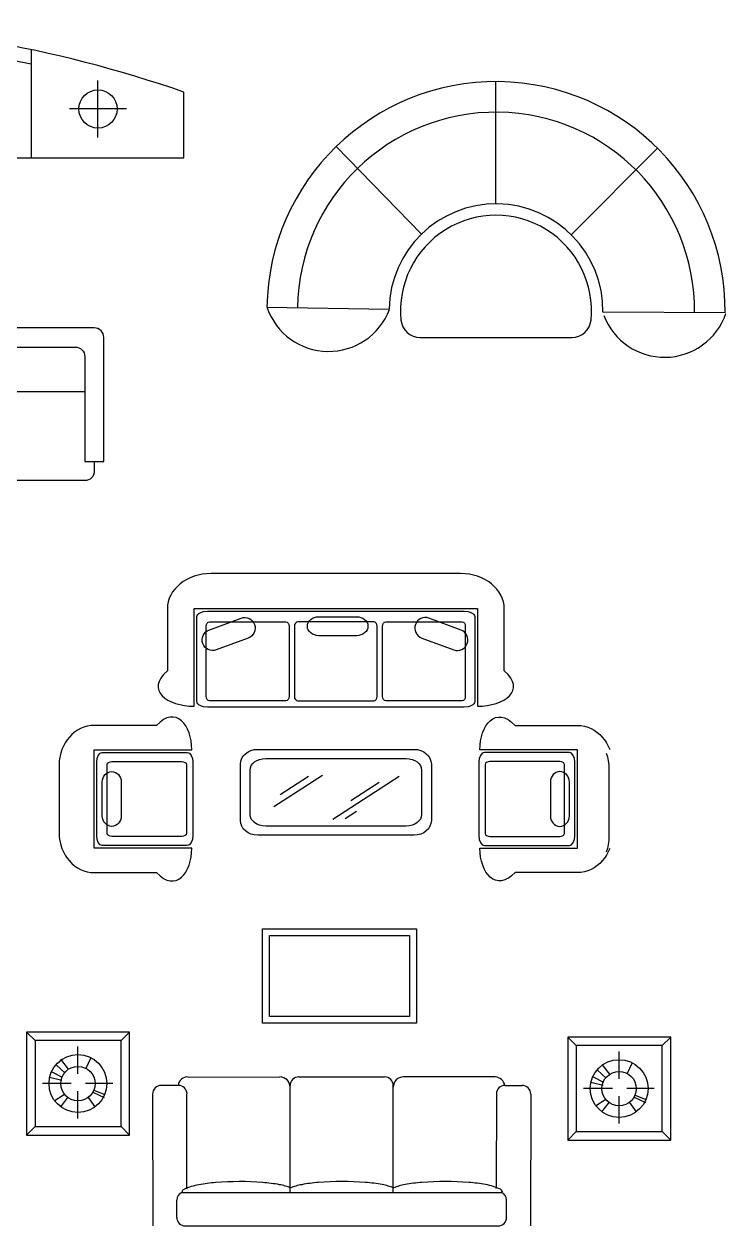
# Model space of a CAD drawing. Header units: inches. Extents: x 3.5 to 46, y 8.9 to 33.7.
# Drawn here: x 31.22 to 34.9, y 20.71 to 27 of the extents above; entities that cross this region are included whole.
import ezdxf

# ---------------------------------------------------------------- set-up
doc = ezdxf.new("R2010")
doc.units = ezdxf.units.IN
doc.header["$MEASUREMENT"] = 0
doc.layers.add('02', color=2, linetype='Continuous')
doc.layers.add('1', color=1, linetype='Continuous')

msp = doc.modelspace()

# ---------------------------------------------------------------- linework, layer by layer
at = {"layer": '02'}
for p, q in [((31.2621, 26.8685), (31.2621, 26.3029)), ((31.6121, 26.408), (31.6121, 26.708)), ((33.6964, 26.0612), (33.6964, 26.7012)), ((31.7621, 26.558), (31.4621, 26.558)), ((33.3057, 25.9024), (32.8592, 26.3609)), ((34.0909, 25.8987), (34.5417, 26.3529)), ((32.4966, 25.5197), (33.1365, 25.5098)), ((34.8964, 25.4907), (34.2564, 25.4946)), ((33.2984, 25.3618), (34.0945, 25.3618)), ((31.5428, 25.0774), (28.5428, 25.0774))]:
    msp.add_line(p, q, dxfattribs=at)
for points in [[(31.1621, 26.8122), (31.1621, 26.3029), (32.0621, 26.3029), (32.0621, 26.646, 0.169981), (27.8621, 26.646), (27.8621, 26.3029), (28.7621, 26.3029), (28.7621, 26.8122)], [(31.5928, 24.7114), (31.5928, 24.6614, -0.414214), (31.5428, 24.6114), (28.5428, 24.6114, -0.414214), (28.4928, 24.6614), (28.4928, 24.7114)]]:
    msp.add_lwpolyline(points, format="xyb", dxfattribs=at)
msp.add_lwpolyline([(31.4928, 25.3114, -0.414214), (31.5428, 25.2614), (31.5428, 24.7114), (31.6428, 24.7114), (31.6428, 25.3614, 0.414214), (31.5928, 25.4114), (28.4928, 25.4114, 0.414214), (28.4428, 25.3614), (28.4428, 24.7114), (28.5428, 24.7114), (28.5428, 25.2614, -0.414214), (28.5928, 25.3114)], format="xyb", close=True, dxfattribs=at)
msp.add_circle((31.6121, 26.558), 0.1, dxfattribs=at)
for centre, radius, start, end in [((29.9621, 20.6473), 6.2807, 78.05429, 101.94571), ((33.6964, 25.5012), 1.2, 359.49903, 179.11736), ((33.6964, 25.5012), 1.04, 359.40957, 179.11736), ((33.6964, 25.5012), 0.56, 359.32862, 179.11736), ((33.6964, 25.5012), 0.5, 354.35827, 185.64173), ((32.8197, 25.6288), 0.3406, 199.13086, 339.10386), ((33.2984, 25.4618), 0.1, 185.64173, 270), ((34.0945, 25.4618), 0.1, 270, 354.35827), ((34.5789, 25.5981), 0.3406, 200.89614, 340.86914)]:
    msp.add_arc(centre, radius, start, end, dxfattribs=at)
at = {"layer": '1'}
for p, q in [((32.1152, 24.1108), (32.0954, 24.1029)), ((32.1363, 24.1169), (32.1152, 24.1108)), ((32.1582, 24.1214), (32.1363, 24.1169)), ((32.1808, 24.1242), (32.1582, 24.1214)), ((32.2042, 24.1253), (32.1808, 24.1242)), ((33.511, 24.1253), (32.2042, 24.1253)), ((33.5344, 24.1242), (33.511, 24.1253)), ((33.557, 24.1214), (33.5344, 24.1242)), ((33.5789, 24.1169), (33.557, 24.1214)), ((33.5999, 24.1108), (33.5789, 24.1169)), ((33.6198, 24.1029), (33.5999, 24.1108)), ((32.0278, 24.0579), (32.0146, 24.0437)), ((32.0426, 24.0709), (32.0278, 24.0579)), ((32.0588, 24.0828), (32.0426, 24.0709)), ((32.0766, 24.0935), (32.0588, 24.0828)), ((32.0954, 24.1029), (32.0766, 24.0935)), ((33.6388, 24.0935), (33.6198, 24.1029)), ((33.6564, 24.0828), (33.6388, 24.0935)), ((33.6726, 24.0709), (33.6564, 24.0828)), ((33.6874, 24.0579), (33.6726, 24.0709)), ((33.7006, 24.0437), (33.6874, 24.0579)), ((31.9857, 23.9954), (31.9801, 23.9776)), ((31.9935, 24.0122), (31.9857, 23.9954)), ((32.0032, 24.0284), (31.9935, 24.0122)), ((32.0146, 24.0437), (32.0032, 24.0284)), ((33.712, 24.0284), (33.7006, 24.0437)), ((33.7217, 24.0122), (33.712, 24.0284)), ((33.7295, 23.9954), (33.7217, 24.0122)), ((33.7351, 23.9776), (33.7295, 23.9954)), ((31.9765, 23.9593), (31.9755, 23.9405)), ((31.9755, 23.9405), (31.9755, 23.6148)), ((31.9801, 23.9776), (31.9765, 23.9593)), ((32.1165, 23.9423), (33.5987, 23.9423)), ((32.1165, 23.4303), (32.1165, 23.9423)), ((32.1465, 23.9197), (32.1549, 23.9233)), ((32.1549, 23.9233), (32.1645, 23.9258)), ((32.1645, 23.9258), (32.1864, 23.9283)), ((32.1864, 23.9283), (33.5291, 23.9283)), ((33.5291, 23.9283), (33.5507, 23.9258)), ((33.5507, 23.9258), (33.5603, 23.9233)), ((33.5603, 23.9233), (33.5687, 23.9197)), ((33.5987, 23.9423), (33.5987, 23.4303)), ((33.7387, 23.9593), (33.7351, 23.9776)), ((33.7397, 23.9405), (33.7387, 23.9593)), ((33.7397, 23.6148), (33.7397, 23.9405)), ((32.13, 23.8991), (32.1312, 23.905)), ((32.13, 23.4539), (32.13, 23.8991)), ((32.1312, 23.905), (32.1346, 23.9105)), ((32.1346, 23.9105), (32.1396, 23.9154)), ((32.1396, 23.9154), (32.1465, 23.9197)), ((32.1795, 23.8496), (32.1808, 23.8585)), ((32.1808, 23.8585), (32.1844, 23.8658)), ((32.1844, 23.8658), (32.1897, 23.8709)), ((32.1897, 23.8709), (32.1963, 23.8727)), ((32.1932, 23.8292), (32.362, 23.8917)), ((32.1963, 23.8727), (32.5965, 23.8727)), ((32.362, 23.8917), (32.3726, 23.8945)), ((32.3726, 23.8945), (32.3833, 23.895)), ((32.3833, 23.895), (32.3937, 23.8935)), ((32.3937, 23.8935), (32.4036, 23.89)), ((32.4036, 23.89), (32.4125, 23.8844)), ((32.4125, 23.8844), (32.4204, 23.8773)), ((32.4204, 23.8773), (32.427, 23.8686)), ((32.427, 23.8686), (32.4318, 23.8587)), ((32.4318, 23.8587), (32.4344, 23.8478)), ((32.5965, 23.8727), (32.6031, 23.8709)), ((32.6031, 23.8709), (32.6084, 23.8658)), ((32.6084, 23.8658), (32.612, 23.8585)), ((32.612, 23.8585), (32.6133, 23.8496)), ((32.642, 23.8585), (32.6407, 23.8496)), ((32.6458, 23.8658), (32.642, 23.8585)), ((32.6509, 23.8709), (32.6458, 23.8658)), ((32.6575, 23.8727), (32.6509, 23.8709)), ((33.0577, 23.8727), (32.6575, 23.8727)), ((32.7091, 23.8493), (32.7101, 23.8592)), ((32.7101, 23.8592), (32.7136, 23.8686)), ((32.7136, 23.8686), (32.7192, 23.877)), ((32.7192, 23.877), (32.7266, 23.8844)), ((32.7266, 23.8844), (32.7355, 23.8905)), ((32.7355, 23.8905), (32.7457, 23.895)), ((32.7457, 23.895), (32.7568, 23.8978)), ((32.7568, 23.8978), (32.7688, 23.8989)), ((32.7688, 23.8989), (32.9662, 23.8989)), ((32.9662, 23.8989), (32.9782, 23.8978)), ((32.9782, 23.8978), (32.9893, 23.895)), ((32.9893, 23.895), (32.9995, 23.8905)), ((32.9995, 23.8905), (33.0084, 23.8844)), ((33.0084, 23.8844), (33.0158, 23.877)), ((33.0158, 23.877), (33.0214, 23.8686)), ((33.0214, 23.8686), (33.0247, 23.8592)), ((33.0247, 23.8592), (33.0259, 23.8493)), ((33.0643, 23.8709), (33.0577, 23.8727)), ((33.0696, 23.8658), (33.0643, 23.8709)), ((33.0732, 23.8585), (33.0696, 23.8658)), ((33.0745, 23.8496), (33.0732, 23.8585)), ((33.1019, 23.8496), (33.1032, 23.8585)), ((33.1032, 23.8585), (33.107, 23.8658)), ((33.107, 23.8658), (33.1123, 23.8709)), ((33.1123, 23.8709), (33.1187, 23.8727)), ((33.1187, 23.8727), (33.5189, 23.8727)), ((33.2747, 23.8587), (33.2722, 23.8478)), ((33.2795, 23.8686), (33.2747, 23.8587)), ((33.2861, 23.8773), (33.2795, 23.8686)), ((33.294, 23.8844), (33.2861, 23.8773)), ((33.3029, 23.89), (33.294, 23.8844)), ((33.3128, 23.8935), (33.3029, 23.89)), ((33.3232, 23.895), (33.3128, 23.8935)), ((33.3339, 23.8945), (33.3232, 23.895)), ((33.3446, 23.8917), (33.3339, 23.8945)), ((33.5133, 23.8292), (33.3446, 23.8917)), ((33.5189, 23.8727), (33.5255, 23.8709)), ((33.5255, 23.8709), (33.5308, 23.8658)), ((33.5308, 23.8658), (33.5344, 23.8585)), ((33.5344, 23.8585), (33.5357, 23.8496)), ((33.5687, 23.9197), (33.5756, 23.9154)), ((33.5756, 23.9154), (33.5806, 23.9105)), ((33.5806, 23.9105), (33.5839, 23.905)), ((33.5839, 23.905), (33.5852, 23.8991)), ((33.5852, 23.8991), (33.5852, 23.4539)), ((32.1589, 23.7904), (32.1625, 23.8003)), ((32.1625, 23.8003), (32.1678, 23.8097)), ((32.1678, 23.8097), (32.175, 23.8175)), ((32.175, 23.8175), (32.1833, 23.8242)), ((32.1795, 23.4819), (32.1795, 23.8496)), ((32.1833, 23.8242), (32.1932, 23.8292)), ((32.4176, 23.7987), (32.4092, 23.7921)), ((32.4245, 23.8069), (32.4176, 23.7987)), ((32.4298, 23.816), (32.4245, 23.8069)), ((32.4334, 23.8262), (32.4298, 23.816)), ((32.4349, 23.8369), (32.4334, 23.8262)), ((32.4344, 23.8478), (32.4349, 23.8369)), ((32.6133, 23.8496), (32.6133, 23.4819)), ((32.6407, 23.8496), (32.6407, 23.4819)), ((32.7101, 23.8391), (32.7091, 23.8493)), ((32.7136, 23.83), (32.7101, 23.8391)), ((32.7192, 23.8214), (32.7136, 23.83)), ((32.7266, 23.814), (32.7192, 23.8214)), ((32.7355, 23.8079), (32.7266, 23.814)), ((32.7457, 23.8033), (32.7355, 23.8079)), ((32.7568, 23.8005), (32.7457, 23.8033)), ((32.7688, 23.7995), (32.7568, 23.8005)), ((32.9662, 23.7995), (32.7688, 23.7995)), ((32.9782, 23.8005), (32.9662, 23.7995)), ((32.9893, 23.8033), (32.9782, 23.8005)), ((32.9995, 23.8079), (32.9893, 23.8033)), ((33.0084, 23.814), (32.9995, 23.8079)), ((33.0158, 23.8214), (33.0084, 23.814)), ((33.0214, 23.83), (33.0158, 23.8214)), ((33.0247, 23.8391), (33.0214, 23.83)), ((33.0259, 23.8493), (33.0247, 23.8391)), ((33.0745, 23.4819), (33.0745, 23.8496)), ((33.1019, 23.4819), (33.1019, 23.8496)), ((33.2722, 23.8478), (33.2717, 23.8369)), ((33.2717, 23.8369), (33.2732, 23.8262)), ((33.2732, 23.8262), (33.2767, 23.816)), ((33.2767, 23.816), (33.2821, 23.8069)), ((33.2821, 23.8069), (33.2889, 23.7987)), ((33.2889, 23.7987), (33.2976, 23.7921)), ((33.5232, 23.8242), (33.5133, 23.8292)), ((33.5318, 23.8175), (33.5232, 23.8242)), ((33.5387, 23.8097), (33.5318, 23.8175)), ((33.5357, 23.8496), (33.5357, 23.4819)), ((33.544, 23.8003), (33.5387, 23.8097)), ((33.5476, 23.7904), (33.544, 23.8003)), ((32.1574, 23.7797), (32.1589, 23.7904)), ((32.1579, 23.7688), (32.1574, 23.7797)), ((32.1607, 23.7578), (32.1579, 23.7688)), ((32.1656, 23.7479), (32.1607, 23.7578)), ((32.1719, 23.739), (32.1656, 23.7479)), ((32.1798, 23.7319), (32.1719, 23.739)), ((32.3993, 23.7873), (32.2306, 23.7248)), ((32.4092, 23.7921), (32.3993, 23.7873)), ((33.2976, 23.7921), (33.3075, 23.7873)), ((33.3075, 23.7873), (33.4759, 23.7248)), ((33.5268, 23.7319), (33.5346, 23.739)), ((33.5346, 23.739), (33.541, 23.7479)), ((33.541, 23.7479), (33.5458, 23.7578)), ((33.5458, 23.7578), (33.5486, 23.7688)), ((33.5491, 23.7797), (33.5476, 23.7904)), ((33.5486, 23.7688), (33.5491, 23.7797)), ((32.1889, 23.7266), (32.1798, 23.7319)), ((32.1988, 23.723), (32.1889, 23.7266)), ((32.2093, 23.7215), (32.1988, 23.723)), ((32.2199, 23.722), (32.2093, 23.7215)), ((32.2306, 23.7248), (32.2199, 23.722)), ((33.4759, 23.7248), (33.4866, 23.722)), ((33.4866, 23.722), (33.4973, 23.7215)), ((33.4973, 23.7215), (33.5077, 23.723)), ((33.5077, 23.723), (33.5176, 23.7266)), ((33.5176, 23.7266), (33.5268, 23.7319)), ((31.9755, 23.6148), (31.9559, 23.596)), ((33.7593, 23.596), (33.7397, 23.6148)), ((31.9323, 23.5601), (31.9275, 23.5431)), ((31.9417, 23.5777), (31.9323, 23.5601)), ((31.9559, 23.596), (31.9417, 23.5777)), ((33.7735, 23.5777), (33.7593, 23.596)), ((33.7829, 23.5601), (33.7735, 23.5777)), ((33.7877, 23.5431), (33.7829, 23.5601)), ((31.9275, 23.5431), (31.927, 23.5271)), ((31.927, 23.5271), (31.9305, 23.5119)), ((31.9305, 23.5119), (31.9376, 23.4976)), ((31.9376, 23.4976), (31.9483, 23.4844)), ((31.9483, 23.4844), (31.9618, 23.4725)), ((32.1808, 23.4727), (32.1795, 23.4819)), ((32.6133, 23.4819), (32.612, 23.4727)), ((32.6407, 23.4819), (32.642, 23.4727)), ((33.0732, 23.4727), (33.0745, 23.4819)), ((33.1032, 23.4727), (33.1019, 23.4819)), ((33.5357, 23.4819), (33.5344, 23.4727)), ((33.7534, 23.4725), (33.7671, 23.4844)), ((33.7671, 23.4844), (33.7776, 23.4976)), ((33.7776, 23.4976), (33.7847, 23.5119)), ((33.7847, 23.5119), (33.7882, 23.5271)), ((33.7882, 23.5271), (33.7877, 23.5431)), ((31.9618, 23.4725), (31.978, 23.4618)), ((31.978, 23.4618), (31.9968, 23.4527)), ((31.9968, 23.4527), (32.0177, 23.4448)), ((32.0177, 23.4448), (32.0405, 23.4384)), ((32.0405, 23.4384), (32.0647, 23.4339)), ((32.0647, 23.4339), (32.0901, 23.4311)), ((32.0901, 23.4311), (32.1165, 23.4303)), ((32.1165, 23.4303), (32.1165, 23.4303)), ((32.1312, 23.4481), (32.13, 23.4539)), ((32.1346, 23.4427), (32.1312, 23.4481)), ((32.1396, 23.4379), (32.1346, 23.4427)), ((32.1465, 23.4336), (32.1396, 23.4379)), ((32.1549, 23.43), (32.1465, 23.4336)), ((32.1645, 23.4272), (32.1549, 23.43)), ((32.1864, 23.425), (32.1645, 23.4272)), ((32.1844, 23.4654), (32.1808, 23.4727)), ((32.1897, 23.4605), (32.1844, 23.4654)), ((33.5291, 23.425), (32.1864, 23.425)), ((32.1963, 23.4588), (32.1897, 23.4605)), ((32.5965, 23.4588), (32.1963, 23.4588)), ((32.6031, 23.4605), (32.5965, 23.4588)), ((32.6084, 23.4654), (32.6031, 23.4605)), ((32.612, 23.4727), (32.6084, 23.4654)), ((32.642, 23.4727), (32.6458, 23.4654)), ((32.6458, 23.4654), (32.6509, 23.4605)), ((32.6509, 23.4605), (32.6575, 23.4588)), ((32.6575, 23.4588), (33.0577, 23.4588)), ((33.0577, 23.4588), (33.0643, 23.4605)), ((33.0643, 23.4605), (33.0696, 23.4654)), ((33.0696, 23.4654), (33.0732, 23.4727)), ((33.107, 23.4654), (33.1032, 23.4727)), ((33.1123, 23.4605), (33.107, 23.4654)), ((33.1187, 23.4588), (33.1123, 23.4605)), ((33.5189, 23.4588), (33.1187, 23.4588)), ((33.5255, 23.4605), (33.5189, 23.4588)), ((33.5308, 23.4654), (33.5255, 23.4605)), ((33.5507, 23.4272), (33.5291, 23.425)), ((33.5344, 23.4727), (33.5308, 23.4654)), ((33.5603, 23.43), (33.5507, 23.4272)), ((33.5687, 23.4336), (33.5603, 23.43)), ((33.5756, 23.4379), (33.5687, 23.4336)), ((33.5806, 23.4427), (33.5756, 23.4379)), ((33.5839, 23.4481), (33.5806, 23.4427)), ((33.5852, 23.4539), (33.5839, 23.4481)), ((33.5987, 23.4303), (33.6251, 23.4311)), ((33.6251, 23.4311), (33.6505, 23.4339)), ((33.6505, 23.4339), (33.6747, 23.4384)), ((33.6747, 23.4384), (33.6975, 23.4448)), ((33.6975, 23.4448), (33.7184, 23.4527)), ((33.7184, 23.4527), (33.7372, 23.4618)), ((33.7372, 23.4618), (33.7534, 23.4725)), ((31.9559, 23.3602), (31.9376, 23.3472)), ((31.9735, 23.3686), (31.9559, 23.3602)), ((31.9905, 23.3729), (31.9735, 23.3686)), ((32.0065, 23.3734), (31.9905, 23.3729)), ((32.0217, 23.3701), (32.0065, 23.3734)), ((32.036, 23.3637), (32.0217, 23.3701)), ((32.0492, 23.3543), (32.036, 23.3637)), ((33.666, 23.3543), (33.6792, 23.3637)), ((33.6792, 23.3637), (33.6935, 23.3701)), ((33.6935, 23.3701), (33.7087, 23.3734)), ((33.7087, 23.3734), (33.7247, 23.3729)), ((33.7247, 23.3729), (33.7417, 23.3686)), ((33.7417, 23.3686), (33.7595, 23.3602)), ((33.7595, 23.3602), (33.7778, 23.3472)), ((31.4899, 23.2938), (31.4757, 23.2819)), ((31.5051, 23.3043), (31.4899, 23.2938)), ((31.5212, 23.3132), (31.5051, 23.3043)), ((31.5382, 23.32), (31.5212, 23.3132)), ((31.5557, 23.3254), (31.5382, 23.32)), ((31.574, 23.3284), (31.5557, 23.3254)), ((31.5928, 23.3294), (31.574, 23.3284)), ((31.9188, 23.3294), (31.5928, 23.3294)), ((31.9376, 23.3472), (31.9188, 23.3294)), ((32.0611, 23.3419), (32.0492, 23.3543)), ((32.0718, 23.3271), (32.0611, 23.3419)), ((32.0809, 23.3101), (32.0718, 23.3271)), ((32.0888, 23.2911), (32.0809, 23.3101)), ((33.6264, 23.2911), (33.6343, 23.3101)), ((33.6343, 23.3101), (33.6434, 23.3271)), ((33.6434, 23.3271), (33.6541, 23.3419)), ((33.6541, 23.3419), (33.666, 23.3543)), ((33.7778, 23.3472), (33.7966, 23.3294)), ((33.7966, 23.3294), (34.1224, 23.3294)), ((34.1224, 23.3294), (34.1412, 23.3284)), ((34.1412, 23.3284), (34.1595, 23.3254)), ((34.1595, 23.3254), (34.177, 23.32)), ((34.177, 23.32), (34.194, 23.3132)), ((34.194, 23.3132), (34.21, 23.3043)), ((34.21, 23.3043), (34.2253, 23.2938)), ((34.2253, 23.2938), (34.2395, 23.2819)), ((31.4398, 23.2379), (31.4307, 23.2209)), ((31.4505, 23.254), (31.4398, 23.2379)), ((31.4625, 23.2687), (31.4505, 23.254)), ((31.4757, 23.2819), (31.4625, 23.2687)), ((32.0949, 23.2705), (32.0888, 23.2911)), ((32.0995, 23.2486), (32.0949, 23.2705)), ((32.1023, 23.2255), (32.0995, 23.2486)), ((33.6129, 23.2255), (33.6157, 23.2486)), ((33.6157, 23.2486), (33.6203, 23.2705)), ((33.6203, 23.2705), (33.6264, 23.2911)), ((34.2395, 23.2819), (34.2527, 23.2687)), ((34.2527, 23.2687), (34.2647, 23.254)), ((34.2647, 23.254), (34.2753, 23.2379)), ((34.2753, 23.2379), (34.2845, 23.2209)), ((31.4167, 23.1836), (31.4121, 23.1637)), ((31.4228, 23.2026), (31.4167, 23.1836)), ((31.4307, 23.2209), (31.4228, 23.2026)), ((31.5913, 22.6866), (31.5913, 23.2016)), ((31.5913, 23.2016), (32.1033, 23.2016)), ((31.6075, 23.1564), (31.6139, 23.1726)), ((31.6139, 23.1726), (31.623, 23.1836)), ((31.623, 23.1836), (31.6286, 23.1866)), ((31.6286, 23.1866), (31.6345, 23.1876)), ((31.6345, 23.1876), (32.0794, 23.1876)), ((32.0794, 23.1876), (32.0853, 23.1866)), ((32.0853, 23.1866), (32.0908, 23.1836)), ((32.0908, 23.1836), (32.1, 23.1726)), ((32.1, 23.1726), (32.1063, 23.1564)), ((32.1033, 23.2016), (32.1023, 23.2255)), ((32.3648, 23.1571), (32.3732, 23.1701)), ((32.3732, 23.1701), (32.3843, 23.1815)), ((32.3843, 23.1815), (32.3978, 23.1909)), ((32.3978, 23.1909), (32.413, 23.198)), ((32.413, 23.198), (32.4301, 23.2026)), ((32.4301, 23.2026), (32.4484, 23.2041)), ((32.4484, 23.2041), (33.2671, 23.2041)), ((33.2671, 23.2041), (33.2854, 23.2026)), ((33.2854, 23.2026), (33.3024, 23.198)), ((33.3024, 23.198), (33.3179, 23.1909)), ((33.3179, 23.1909), (33.3314, 23.1815)), ((33.3314, 23.1815), (33.3423, 23.1701)), ((33.3423, 23.1701), (33.3507, 23.1571)), ((33.6152, 23.1726), (33.6088, 23.1564)), ((33.6119, 23.2016), (33.6129, 23.2255)), ((34.1239, 23.2016), (33.6119, 23.2016)), ((33.6243, 23.1836), (33.6152, 23.1726)), ((33.6299, 23.1866), (33.6243, 23.1836)), ((33.6358, 23.1876), (33.6299, 23.1866)), ((34.081, 23.1876), (33.6358, 23.1876)), ((34.0868, 23.1866), (34.081, 23.1876)), ((34.0921, 23.1836), (34.0868, 23.1866)), ((34.1013, 23.1726), (34.0921, 23.1836)), ((34.1076, 23.1564), (34.1013, 23.1726)), ((34.1239, 22.6866), (34.1239, 23.2016)), ((34.2732, 23.1835), (34.2796, 23.1644)), ((34.2845, 23.2209), (34.2924, 23.2026)), ((31.4094, 23.1434), (31.4083, 23.1221)), ((31.4083, 23.1221), (31.4083, 22.7661)), ((31.4121, 23.1637), (31.4094, 23.1434)), ((31.6053, 23.1366), (31.6075, 23.1564)), ((31.6053, 22.7516), (31.6053, 23.1366)), ((31.6609, 23.1254), (31.6627, 23.1312)), ((31.6609, 22.7628), (31.6609, 23.1254)), ((31.6627, 23.1312), (31.6678, 23.136)), ((31.6678, 23.136), (31.6751, 23.1394)), ((31.6751, 23.1394), (31.684, 23.1406)), ((31.684, 23.1406), (32.0517, 23.1406)), ((32.0517, 23.1406), (32.0606, 23.1394)), ((32.0606, 23.1394), (32.068, 23.136)), ((32.068, 23.136), (32.0731, 23.1312)), ((32.0731, 23.1312), (32.0748, 23.1254)), ((32.0748, 23.1254), (32.0748, 22.7628)), ((32.1063, 23.1564), (32.1086, 23.1366)), ((32.1086, 23.1366), (32.1086, 22.7516)), ((32.3577, 23.1272), (32.3594, 23.1427)), ((32.3577, 22.8314), (32.3577, 23.1272)), ((32.3594, 23.1427), (32.3648, 23.1571)), ((32.4087, 23.0954), (32.4103, 23.1076)), ((32.4103, 23.1076), (32.4151, 23.119)), ((32.4151, 23.119), (32.4227, 23.1292)), ((32.4227, 23.1292), (32.4326, 23.1383)), ((32.4326, 23.1383), (32.4446, 23.1457)), ((32.4446, 23.1457), (32.4585, 23.1513)), ((32.4585, 23.1513), (32.4738, 23.1549)), ((32.4738, 23.1549), (32.4903, 23.1561)), ((32.4903, 23.1561), (33.2254, 23.1561)), ((33.2254, 23.1561), (33.2417, 23.1549)), ((33.2417, 23.1549), (33.2569, 23.1513)), ((33.2569, 23.1513), (33.2709, 23.1457)), ((33.2709, 23.1457), (33.2828, 23.1383)), ((33.2828, 23.1383), (33.293, 23.1292)), ((33.293, 23.1292), (33.3004, 23.119)), ((33.3004, 23.119), (33.3052, 23.1076)), ((33.3052, 23.1076), (33.307, 23.0954)), ((33.3507, 23.1571), (33.356, 23.1427)), ((33.356, 23.1427), (33.358, 23.1272)), ((33.358, 23.1272), (33.358, 22.8314)), ((33.6088, 23.1564), (33.6066, 23.1366)), ((33.6066, 23.1366), (33.6066, 22.7516)), ((33.6421, 23.1312), (33.6403, 23.1254)), ((33.6403, 23.1254), (33.6403, 22.7628)), ((33.6472, 23.136), (33.6421, 23.1312)), ((33.6546, 23.1394), (33.6472, 23.136)), ((33.6635, 23.1406), (33.6546, 23.1394)), ((34.0312, 23.1406), (33.6635, 23.1406)), ((34.04, 23.1394), (34.0312, 23.1406)), ((34.0474, 23.136), (34.04, 23.1394)), ((34.0525, 23.1312), (34.0474, 23.136)), ((34.0543, 23.1254), (34.0525, 23.1312)), ((34.0543, 22.7628), (34.0543, 23.1254)), ((34.1099, 23.1366), (34.1076, 23.1564)), ((34.1099, 22.7516), (34.1099, 23.1366)), ((34.2796, 23.1644), (34.2839, 23.1446)), ((34.2839, 23.1446), (34.287, 23.1243)), ((34.287, 23.1243), (34.2877, 23.1029)), ((34.2877, 23.1029), (34.2877, 22.747)), ((31.6345, 23.0334), (31.6355, 23.0443)), ((31.6355, 23.0443), (31.6385, 23.0545)), ((31.6385, 23.0545), (31.6431, 23.0636)), ((31.6431, 23.0636), (31.6492, 23.0718)), ((31.6492, 23.0718), (31.6566, 23.0784)), ((31.6566, 23.0784), (31.665, 23.0835)), ((31.665, 23.0835), (31.6744, 23.0865)), ((31.6744, 23.0865), (31.6843, 23.0878)), ((31.6843, 23.0878), (31.6942, 23.0865)), ((31.6942, 23.0865), (31.7036, 23.0835)), ((31.7036, 23.0835), (31.712, 23.0784)), ((31.712, 23.0784), (31.7194, 23.0718)), ((31.7194, 23.0718), (31.7255, 23.0636)), ((31.7255, 23.0636), (31.73, 23.0545)), ((31.73, 23.0545), (31.7331, 23.0443)), ((31.7331, 23.0443), (31.7341, 23.0334)), ((32.4087, 22.8629), (32.4087, 23.0954)), ((32.7881, 23.0672), (32.5327, 22.9023)), ((32.7147, 23.0611), (32.5663, 22.9653)), ((33.1898, 23.0611), (32.8417, 22.837)), ((33.307, 23.0954), (33.307, 22.8629)), ((33.9821, 23.0443), (33.9811, 23.0334)), ((33.9852, 23.0545), (33.9821, 23.0443)), ((33.9897, 23.0636), (33.9852, 23.0545)), ((33.9958, 23.0718), (33.9897, 23.0636)), ((34.0032, 23.0784), (33.9958, 23.0718)), ((34.0116, 23.0835), (34.0032, 23.0784)), ((34.021, 23.0865), (34.0116, 23.0835)), ((34.0309, 23.0878), (34.021, 23.0865)), ((34.0408, 23.0865), (34.0309, 23.0878)), ((34.0502, 23.0835), (34.0408, 23.0865)), ((34.0586, 23.0784), (34.0502, 23.0835)), ((34.066, 23.0718), (34.0586, 23.0784)), ((34.0721, 23.0636), (34.066, 23.0718)), ((34.0766, 23.0545), (34.0721, 23.0636)), ((34.0797, 23.0443), (34.0766, 23.0545)), ((34.0807, 23.0334), (34.0797, 23.0443)), ((31.6345, 22.8545), (31.6345, 23.0334)), ((31.7341, 23.0334), (31.7341, 22.8545)), ((33.0849, 23.0303), (32.9367, 22.9348)), ((33.9811, 23.0334), (33.9811, 22.8545)), ((34.0807, 22.8545), (34.0807, 23.0334)), ((31.6355, 22.8436), (31.6345, 22.8545)), ((31.7341, 22.8545), (31.7331, 22.8436)), ((32.4103, 22.8507), (32.4087, 22.8629)), ((32.9662, 22.8784), (32.906, 22.8395)), ((33.307, 22.8629), (33.3052, 22.8507)), ((33.9811, 22.8545), (33.9821, 22.8436)), ((34.0797, 22.8436), (34.0807, 22.8545)), ((31.6385, 22.8337), (31.6355, 22.8436)), ((31.6431, 22.8245), (31.6385, 22.8337)), ((31.6492, 22.8167), (31.6431, 22.8245)), ((31.6566, 22.8098), (31.6492, 22.8167)), ((31.665, 22.805), (31.6566, 22.8098)), ((31.6744, 22.8017), (31.665, 22.805)), ((31.6843, 22.8006), (31.6744, 22.8017)), ((31.6942, 22.8017), (31.6843, 22.8006)), ((31.7036, 22.805), (31.6942, 22.8017)), ((31.712, 22.8098), (31.7036, 22.805)), ((31.7194, 22.8167), (31.712, 22.8098)), ((31.7255, 22.8245), (31.7194, 22.8167)), ((31.73, 22.8337), (31.7255, 22.8245)), ((31.7331, 22.8436), (31.73, 22.8337)), ((32.3594, 22.8159), (32.3577, 22.8314)), ((32.3648, 22.8014), (32.3594, 22.8159)), ((32.3732, 22.7885), (32.3648, 22.8014)), ((32.3843, 22.777), (32.3732, 22.7885)), ((32.4151, 22.8393), (32.4103, 22.8507)), ((32.4227, 22.8294), (32.4151, 22.8393)), ((32.4326, 22.8202), (32.4227, 22.8294)), ((32.4446, 22.8128), (32.4326, 22.8202)), ((32.4585, 22.8073), (32.4446, 22.8128)), ((32.4738, 22.8037), (32.4585, 22.8073)), ((32.4903, 22.8024), (32.4738, 22.8037)), ((33.2254, 22.8024), (32.4903, 22.8024)), ((33.2417, 22.8037), (33.2254, 22.8024)), ((33.2569, 22.8073), (33.2417, 22.8037)), ((33.2709, 22.8128), (33.2569, 22.8073)), ((33.2828, 22.8202), (33.2709, 22.8128)), ((33.293, 22.8294), (33.2828, 22.8202)), ((33.3004, 22.8393), (33.293, 22.8294)), ((33.3052, 22.8507), (33.3004, 22.8393)), ((33.3423, 22.7885), (33.3314, 22.777)), ((33.3507, 22.8014), (33.3423, 22.7885)), ((33.356, 22.8159), (33.3507, 22.8014)), ((33.358, 22.8314), (33.356, 22.8159)), ((33.9821, 22.8436), (33.9852, 22.8337)), ((33.9852, 22.8337), (33.9897, 22.8245)), ((33.9897, 22.8245), (33.9958, 22.8167)), ((33.9958, 22.8167), (34.0032, 22.8098)), ((34.0032, 22.8098), (34.0116, 22.805)), ((34.0116, 22.805), (34.021, 22.8017)), ((34.021, 22.8017), (34.0309, 22.8006)), ((34.0309, 22.8006), (34.0408, 22.8017)), ((34.0408, 22.8017), (34.0502, 22.805)), ((34.0502, 22.805), (34.0586, 22.8098)), ((34.0586, 22.8098), (34.066, 22.8167)), ((34.066, 22.8167), (34.0721, 22.8245)), ((34.0721, 22.8245), (34.0766, 22.8337)), ((34.0766, 22.8337), (34.0797, 22.8436)), ((31.4083, 22.7661), (31.4094, 22.745)), ((31.4094, 22.745), (31.4121, 22.7244)), ((31.6075, 22.7318), (31.6053, 22.7516)), ((31.6139, 22.7155), (31.6075, 22.7318)), ((31.6627, 22.7569), (31.6609, 22.7628)), ((31.6678, 22.7521), (31.6627, 22.7569)), ((31.6751, 22.7488), (31.6678, 22.7521)), ((31.684, 22.7478), (31.6751, 22.7488)), ((32.0517, 22.7478), (31.684, 22.7478)), ((32.0606, 22.7488), (32.0517, 22.7478)), ((32.068, 22.7521), (32.0606, 22.7488)), ((32.0731, 22.7569), (32.068, 22.7521)), ((32.0748, 22.7628), (32.0731, 22.7569)), ((32.1063, 22.7318), (32.1, 22.7155)), ((32.1086, 22.7516), (32.1063, 22.7318)), ((32.3978, 22.7676), (32.3843, 22.777)), ((32.413, 22.7605), (32.3978, 22.7676)), ((32.4301, 22.7559), (32.413, 22.7605)), ((32.4484, 22.7544), (32.4301, 22.7559)), ((33.2671, 22.7544), (32.4484, 22.7544)), ((33.2854, 22.7559), (33.2671, 22.7544)), ((33.3024, 22.7605), (33.2854, 22.7559)), ((33.3179, 22.7676), (33.3024, 22.7605)), ((33.3314, 22.777), (33.3179, 22.7676)), ((33.6066, 22.7516), (33.6088, 22.7318)), ((33.6088, 22.7318), (33.6152, 22.7155)), ((33.6403, 22.7628), (33.6421, 22.7569)), ((33.6421, 22.7569), (33.6472, 22.7521)), ((33.6472, 22.7521), (33.6546, 22.7488)), ((33.6546, 22.7488), (33.6635, 22.7478)), ((33.6635, 22.7478), (34.0312, 22.7478)), ((34.0312, 22.7478), (34.04, 22.7488)), ((34.04, 22.7488), (34.0474, 22.7521)), ((34.0474, 22.7521), (34.0525, 22.7569)), ((34.0525, 22.7569), (34.0543, 22.7628)), ((34.1013, 22.7155), (34.1076, 22.7318)), ((34.1076, 22.7318), (34.1099, 22.7516)), ((34.287, 22.7259), (34.2839, 22.7053)), ((34.2877, 22.747), (34.287, 22.7259)), ((31.4121, 22.7244), (31.4167, 22.7046)), ((31.4167, 22.7046), (31.4228, 22.6855)), ((31.4228, 22.6855), (31.4307, 22.6675)), ((31.4307, 22.6675), (31.4398, 22.6505)), ((32.1033, 22.6866), (31.5913, 22.6866)), ((31.623, 22.7046), (31.6139, 22.7155)), ((31.6286, 22.7018), (31.623, 22.7046)), ((31.6345, 22.7005), (31.6286, 22.7018)), ((32.0794, 22.7005), (31.6345, 22.7005)), ((32.0853, 22.7018), (32.0794, 22.7005)), ((32.0908, 22.7046), (32.0853, 22.7018)), ((32.1, 22.7155), (32.0908, 22.7046)), ((32.0995, 22.6395), (32.1023, 22.6627)), ((32.1023, 22.6627), (32.1033, 22.6866)), ((32.1033, 22.6866), (32.1033, 22.6866)), ((33.6119, 22.6866), (34.1239, 22.6866)), ((33.6129, 22.6627), (33.6119, 22.6866)), ((33.6119, 22.6866), (33.6119, 22.6866)), ((33.6157, 22.6395), (33.6129, 22.6627)), ((33.6152, 22.7155), (33.6243, 22.7046)), ((33.6243, 22.7046), (33.6299, 22.7018)), ((33.6299, 22.7018), (33.6358, 22.7005)), ((33.6358, 22.7005), (34.081, 22.7005)), ((34.081, 22.7005), (34.0868, 22.7018)), ((34.0868, 22.7018), (34.0921, 22.7046)), ((34.0921, 22.7046), (34.1013, 22.7155)), ((34.2796, 22.6855), (34.2732, 22.6664)), ((34.2845, 22.6675), (34.2753, 22.6505)), ((34.2839, 22.7053), (34.2796, 22.6855)), ((34.2924, 22.6855), (34.2845, 22.6675)), ((31.4398, 22.6505), (31.4505, 22.6345)), ((31.4505, 22.6345), (31.4625, 22.6197)), ((31.4625, 22.6197), (31.4757, 22.6063)), ((31.4757, 22.6063), (31.4899, 22.5943)), ((32.0888, 22.5971), (32.0949, 22.6177)), ((32.0949, 22.6177), (32.0995, 22.6395)), ((33.6203, 22.6177), (33.6157, 22.6395)), ((33.627, 22.5975), (33.6209, 22.6181)), ((34.2395, 22.6063), (34.2253, 22.5943)), ((34.2527, 22.6197), (34.2395, 22.6063)), ((34.2647, 22.6345), (34.2527, 22.6197)), ((34.2753, 22.6505), (34.2647, 22.6345)), ((31.4899, 22.5943), (31.5051, 22.5839)), ((31.5051, 22.5839), (31.5212, 22.575)), ((31.5212, 22.575), (31.5382, 22.5681)), ((31.5382, 22.5681), (31.5557, 22.5631)), ((31.5557, 22.5631), (31.574, 22.5598)), ((31.574, 22.5598), (31.5928, 22.5587)), ((31.5928, 22.5587), (31.9188, 22.5587)), ((31.9188, 22.5587), (31.9376, 22.5412)), ((31.9376, 22.5412), (31.9559, 22.5283)), ((32.0492, 22.5341), (32.0611, 22.5463)), ((32.0611, 22.5463), (32.0718, 22.561)), ((32.0718, 22.561), (32.0809, 22.5781)), ((32.0809, 22.5781), (32.0888, 22.5971)), ((33.6349, 22.5785), (33.627, 22.5975)), ((33.644, 22.5615), (33.6349, 22.5785)), ((33.6547, 22.5467), (33.644, 22.5615)), ((33.6667, 22.5345), (33.6547, 22.5467)), ((33.7778, 22.5412), (33.7595, 22.5283)), ((33.7966, 22.5587), (33.7778, 22.5412)), ((34.1224, 22.5587), (33.7966, 22.5587)), ((34.1412, 22.5598), (34.1224, 22.5587)), ((34.1595, 22.5631), (34.1412, 22.5598)), ((34.177, 22.5681), (34.1595, 22.5631)), ((34.194, 22.575), (34.177, 22.5681)), ((34.21, 22.5839), (34.194, 22.575)), ((34.2253, 22.5943), (34.21, 22.5839)), ((31.9559, 22.5283), (31.9735, 22.5196)), ((31.9735, 22.5196), (31.9905, 22.5153)), ((31.9905, 22.5153), (32.0065, 22.5148)), ((32.0065, 22.5148), (32.0217, 22.5181)), ((32.0217, 22.5181), (32.036, 22.5244)), ((32.036, 22.5244), (32.0492, 22.5341)), ((33.6799, 22.5249), (33.6667, 22.5345)), ((33.6941, 22.5185), (33.6799, 22.5249)), ((33.7093, 22.5152), (33.6941, 22.5185)), ((33.7254, 22.5157), (33.7093, 22.5152)), ((33.7424, 22.52), (33.7254, 22.5157)), ((33.7602, 22.5287), (33.7424, 22.52)), ((32.474, 22.2647), (33.2795, 22.2647)), ((32.474, 21.7693), (32.474, 22.2647)), ((32.51, 22.2287), (33.2435, 22.2287)), ((32.51, 21.8053), (32.51, 22.2287)), ((33.2435, 22.2287), (33.2435, 21.8053)), ((33.2795, 22.2647), (33.2795, 21.7693)), ((33.2435, 21.8053), (32.51, 21.8053)), ((31.2377, 21.7236), (31.2377, 21.1836)), ((31.2827, 21.6786), (31.2377, 21.7236)), ((31.7777, 21.7236), (31.2377, 21.7236)), ((31.7327, 21.6786), (31.7777, 21.7236)), ((31.7777, 21.1836), (31.7777, 21.7236)), ((33.2795, 21.7693), (32.474, 21.7693)), ((31.2827, 21.6786), (31.2827, 21.2286)), ((31.7327, 21.6786), (31.2827, 21.6786)), ((31.7327, 21.2286), (31.7327, 21.6786)), ((34.072, 21.6972), (34.072, 21.1572)), ((34.612, 21.6972), (34.072, 21.6972)), ((34.117, 21.6522), (34.072, 21.6972)), ((34.567, 21.6522), (34.612, 21.6972)), ((34.612, 21.1572), (34.612, 21.6972)), ((31.5071, 21.5051), (31.5071, 21.6482)), ((34.117, 21.6522), (34.117, 21.2022)), ((34.567, 21.6522), (34.117, 21.6522)), ((34.3413, 21.4788), (34.3413, 21.6219)), ((34.567, 21.2022), (34.567, 21.6522)), ((31.4396, 21.5078), (31.3937, 21.551)), ((31.4585, 21.5294), (31.418, 21.5807)), ((31.5503, 21.5348), (31.5746, 21.5861)), ((34.2927, 21.5031), (34.2522, 21.5544)), ((34.3845, 21.5085), (34.4088, 21.5598)), ((31.4234, 21.47), (31.3586, 21.4862)), ((31.4261, 21.4862), (31.3694, 21.5159)), ((32.0847, 21.488), (32.5642, 21.4882)), ((32.6632, 21.4883), (33.1132, 21.4884)), ((33.6929, 21.4887), (33.2122, 21.4885)), ((34.2603, 21.4599), (34.2036, 21.4896)), ((34.2738, 21.4815), (34.2279, 21.5247)), ((31.472, 21.4538), (31.3208, 21.4538)), ((31.5071, 21.2702), (31.5071, 21.4133)), ((31.6907, 21.4538), (31.5476, 21.4538)), ((31.5854, 21.4079), (31.6448, 21.3809)), ((31.5908, 21.4187), (31.6475, 21.3971)), ((32.0332, 21.4441), (31.9432, 21.444)), ((32.6185, 20.8831), (32.6182, 21.4432)), ((33.1585, 20.8833), (33.1582, 21.4435)), ((33.7432, 21.4441), (33.8332, 21.444)), ((34.3062, 21.4275), (34.155, 21.4275)), ((34.2576, 21.4437), (34.1928, 21.4599)), ((34.5249, 21.4275), (34.3818, 21.4275)), ((31.4369, 21.3971), (31.3829, 21.362)), ((31.4531, 21.3809), (31.4153, 21.3323)), ((31.5611, 21.3809), (31.5962, 21.3323)), ((31.8983, 21.399), (31.8985, 20.7079)), ((32.0777, 20.9028), (32.0775, 21.3978)), ((33.6982, 21.3991), (33.698, 20.9092)), ((33.8782, 21.399), (33.8779, 20.7079)), ((34.2711, 21.3708), (34.2171, 21.3357)), ((34.2873, 21.3546), (34.2495, 21.306)), ((34.3413, 21.2439), (34.3413, 21.387)), ((34.3953, 21.3546), (34.4304, 21.306)), ((34.4196, 21.3816), (34.479, 21.3546)), ((34.425, 21.3924), (34.4817, 21.3708)), ((31.2827, 21.2286), (31.2377, 21.1836)), ((31.2827, 21.2286), (31.7327, 21.2286)), ((31.7327, 21.2286), (31.7777, 21.1836)), ((31.2377, 21.1836), (31.7777, 21.1836)), ((34.117, 21.2022), (34.072, 21.1572)), ((34.072, 21.1572), (34.612, 21.1572)), ((34.117, 21.2022), (34.567, 21.2022)), ((34.567, 21.2022), (34.612, 21.1572)), ((32.0785, 20.9041), (32.0785, 20.9063)), ((33.698, 20.9041), (33.698, 20.9063)), ((32.0245, 20.753), (32.0244, 20.843)), ((32.0486, 20.8828), (33.7265, 20.8835)), ((33.752, 20.753), (33.752, 20.843)), ((32.0695, 20.708), (33.707, 20.708))]:
    msp.add_line(p, q, dxfattribs=at)
for centre, radius in [((31.5071, 21.4538), 0.1513), ((31.5071, 21.4538), 0.0899), ((34.3413, 21.4275), 0.1513), ((34.3413, 21.4275), 0.0899)]:
    msp.add_circle(centre, radius, dxfattribs=at)
for centre, radius, start, end in [((32.0794, 21.4421), 0.0462, 83.3995, 177.5908), ((32.5643, 21.4342), 0.054, 0.02282, 90.02282), ((32.6632, 21.4433), 0.045, 90.02282, 180.02282), ((33.1132, 21.4434), 0.045, 0.02282, 90.02282), ((33.2123, 21.4345), 0.054, 90.02282, 180.02282), ((33.687, 21.4313), 0.0576, 12.74425, 84.15079), ((31.9433, 21.399), 0.045, 90.02282, 180.02282), ((32.0333, 21.3991), 0.045, 0.02282, 90.02282), ((33.7432, 21.3991), 0.045, 89.97718, 179.97718), ((33.8332, 21.399), 0.045, 359.97718, 89.97718), ((32.0692, 20.8847), 0.0163, 114.15917, 179.59771), ((32.2031, 20.5862), 0.3435, 100.53739, 114.15917), ((32.2921, 20.1077), 0.8302, 94.41901, 100.53739), ((32.352, 19.3329), 1.6073, 85.62663, 94.41903), ((32.4112, 20.1077), 0.8302, 79.50825, 85.62663), ((32.4999, 20.5864), 0.3435, 68.98952, 79.50825), ((32.7416, 20.5864), 0.3435, 100.53739, 111.05613), ((32.8306, 20.1079), 0.8302, 94.41901, 100.53739), ((32.8904, 19.3331), 1.6073, 85.62663, 94.41903), ((32.9497, 20.108), 0.8302, 79.50825, 85.62663), ((33.0383, 20.5866), 0.3435, 68.98952, 79.50825), ((33.2829, 20.5867), 0.3435, 100.53739, 111.05613), ((33.372, 20.1081), 0.8302, 94.41901, 100.53739), ((33.4318, 19.3333), 1.6073, 85.62663, 94.41903), ((33.4911, 20.1082), 0.8302, 79.50825, 85.62663), ((33.5797, 20.5868), 0.3435, 65.88648, 79.50825), ((33.7134, 20.8854), 0.0163, 0.27489, 65.88648), ((32.0694, 20.843), 0.045, 111.61404, 180.02282), ((33.707, 20.843), 0.045, 359.97718, 68.38596), ((32.0695, 20.753), 0.045, 180.02282, 270.02282), ((33.707, 20.753), 0.045, 269.97718, 359.97718)]:
    msp.add_arc(centre, radius, start, end, dxfattribs=at)

doc.saveas('drawing.dxf')
